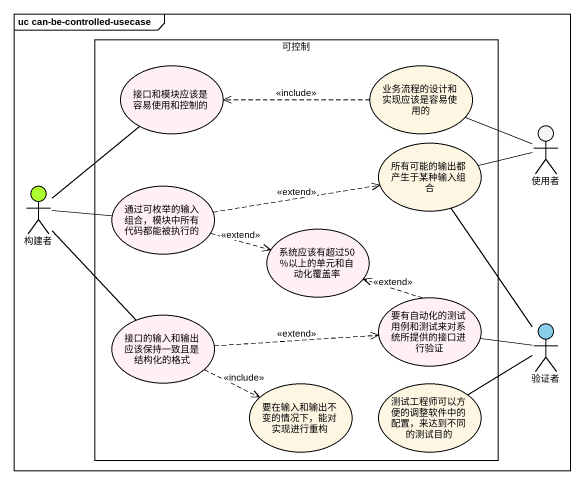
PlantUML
@startuml
mainframe uc can-be-controlled-usecase
rectangle 可控制 {
  usecase 接口和模块应该是容易使用和控制的 #FFF0F5
  usecase 业务流程的设计和实现应该是容易使用的
  usecase 所有可能的输出都产生于某种输入组合
  usecase "通过可枚举的输入组合，模块中所有代码都能被执行的" as 通过可枚举的输入组合_模块中所有代码都能被执行的 #FFF0F5
  usecase "系统应该有超过50%以上的单元和自动化覆盖率" as 系统应该有超过50_以上的单元和自动化覆盖率 #FFF0F5
  usecase 要有自动化的测试用例和测试来对系统所提供的接口进行验证 #FFF0F5
  usecase 接口的输入和输出应该保持一致且是结构化的格式 #FFF0F5
  usecase "要在输入和输出不变的情况下，能对实现进行重构" as 要在输入和输出不变的情况下_能对实现进行重构
  usecase "测试工程师可以方便的调整软件中的配置，来达到不同的测试目的" as 测试工程师可以方便的调整软件中的配置
}
actor 使用者 #F5F5F5
actor 构建者 #ADFF2F
actor 验证者 #87CEEB
业务流程的设计和实现应该是容易使用的 .left.> 接口和模块应该是容易使用和控制的 : <<include>>
使用者 -left- 业务流程的设计和实现应该是容易使用的
使用者 -left- 所有可能的输出都产生于某种输入组合
构建者 -up- 接口和模块应该是容易使用和控制的
构建者 -right- 通过可枚举的输入组合_模块中所有代码都能被执行的
构建者 -- 接口的输入和输出应该保持一致且是结构化的格式
通过可枚举的输入组合_模块中所有代码都能被执行的 .right.> 所有可能的输出都产生于某种输入组合 : <<extend>>
通过可枚举的输入组合_模块中所有代码都能被执行的 .right.> 系统应该有超过50_以上的单元和自动化覆盖率 : <<extend>>
要有自动化的测试用例和测试来对系统所提供的接口进行验证 .up.> 系统应该有超过50_以上的单元和自动化覆盖率 : <<extend>>
接口的输入和输出应该保持一致且是结构化的格式 .right.> 要有自动化的测试用例和测试来对系统所提供的接口进行验证 : <<extend>>
接口的输入和输出应该保持一致且是结构化的格式 .right.> 要在输入和输出不变的情况下_能对实现进行重构 : <<include>>
验证者 -up- 所有可能的输出都产生于某种输入组合
验证者 -left- 要有自动化的测试用例和测试来对系统所提供的接口进行验证
验证者 -left- 测试工程师可以方便的调整软件中的配置
@enduml
